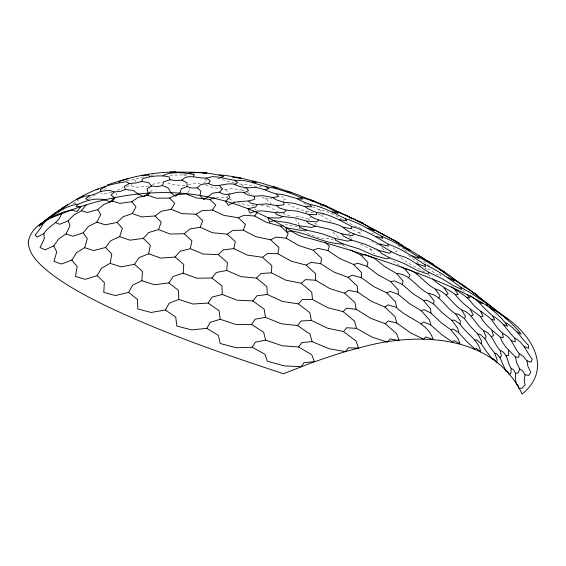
<?xml version="1.0" encoding="UTF-8"?>
<svg xmlns="http://www.w3.org/2000/svg" width="566" height="566" viewBox="0 0 566 566"><rect width="100%" height="100%" fill="white"/><g stroke="black" fill="none" stroke-linecap="round" stroke-linejoin="round"><path stroke-width="0.42" stroke-dasharray="2.83 2.12" d="M298.07 224.426L299.06 222.983L295.494 219.608M150.464 192.001L152.176 190.098L150.478 188.174M187.318 192.652L190.317 189.631L189.058 188.443M216.297 197.194L226.598 197.647L227.865 196.494M260.926 205.111L267.76 206.222L271.128 203.399L265.475 198.447L259.539 196.791M295.884 216.488L298.402 216.269L308.307 218.957L311.236 216.658M73.12 203.887L78.426 200.003M104.632 189.412L105.969 188.4M348.472 234.119L349.767 233.171M126.444 186.617L130.378 185.542L131.772 184.566M88.742 198.666L92.293 196.19L96.121 194.555M117.296 190.417L123.296 187.48M203.343 183.292L207.17 181.205L204.602 179.203M205.684 184.919L211.889 187.332L225.233 189.638L231.855 188.662L241.958 190.006L245.368 188.393M152.537 184.657L155.544 183.384L162.4 182.528M283.248 200.102L285.413 199.218L281.535 196.204M317.809 214.026L321.035 215.137L323.455 214.309M126.487 180.908L134.595 179.493L141.465 177.257L145.717 176.557M150.818 175.594L153.344 174.788M352.639 229.888L358.766 232.562L361.709 231.735L360.535 230.673M188.436 184.764L192.666 183.589L200.102 183.681M284.818 225.105L286.453 224.645L296.57 226.584L300.192 228.813M169.892 175.991L174.186 175.113L183.405 174.894L187.919 173.72M111.714 192.412L104.993 193.897L100.783 193.084M395.577 251.842L396.957 251.537L393.299 247.809M254.382 205.21L251.254 205.861L238.045 202.883M217.118 178.318L221.299 178.269M261.832 186.193C254.169 187.233 246.535 184.099 238.81 183.971M148.773 186.256L137.191 187.176L130.378 185.542M265.475 198.447L271.807 198.263M371.912 233.128L373.468 233.185M185.061 185.422L173.224 184.785L165.796 182.464M287.641 203.873C295.657 208.705 304.734 211.132 313.776 212.639M360.599 244.095L369.945 249.04L374.925 249.613M312.425 206.866L318.891 209.583L324.863 210.899L334.329 214.726M234.522 183.016L228.515 181.686L219.75 178.58M74.556 203.045L76.085 203.392M183.405 174.894L188.513 176.217M333.615 240.041L327.254 238.123L322.004 238.965L308.152 233.723L304.529 231.487M361.278 228.423L356.439 226.959L347.071 222.197M282.724 213.552L291.702 216.516M306.765 204.496L309.192 205.515M319.946 205.359L322.309 206.413M241.958 190.006L244.257 191.082M247.321 192.511L251.92 194.654M376.496 250.349L378.859 251.46M226.598 197.647L228.876 198.73M229.633 199.09L234.947 201.609M303.716 202.975L305.958 204.156M267.76 206.222L278.642 212.2M371.423 241.18L379.715 245.885M349.088 218.044L351.253 219.304M335.808 215.632L340.987 218.801M397.813 245.432L404.329 249.457M424.528 271.807C415.868 266.791 406.409 263.119 398.98 256.051M321.035 215.137L331.131 221.476M399.49 265.454L391.064 259.78M308.307 218.957L309.744 219.863M314.76 223.018L319.068 225.728M418.621 263.218L407.173 254.488M342.359 244.894L347.227 248.304M429.912 266.119L422.236 260.41M358.766 232.562L362.898 235.527M349.243 236.546L352.675 239.001M241.385 184.544L243.38 186.051M462.641 290.287L464.693 291.936M318.891 209.583L323.589 213.474M225.233 189.638L230.397 194.188M305.378 211.344L307.331 213.113M254.424 208.804L255.698 209.986M404.902 249.995L407.195 252.132M428.455 274.821L430.259 276.533M332.971 232.053L338.871 237.911M381.675 247.59L385.29 251.438M369.945 249.04L374.437 253.844M439.273 273.633L440.942 275.5L437.879 275.048L430.103 269.925L425.094 267.683L426.686 269.572M134.595 179.493L135.939 181.636M115.938 193.112L117.226 195.284"/><path stroke-width="0.85" d="M97.154 275.663L104.356 282.498L103.762 292.339L115.436 295.551L128.595 292.381L137.488 299.4L137.807 308.923L151.122 312.46L165.378 310.005L175.729 317.08L176.84 326.016L191.584 329.907L206.767 328.365L210.262 322.323L220.216 319.302L235.711 324.417L251.573 324.474L255.181 319.16L265.454 317.363L281.422 323.787L297.582 325.549L301.119 320.993L311.385 320.455L327.481 328.167L343.442 331.577L346.647 327.749L356.495 328.372L372.322 337.258L387.519 342.133L390.108 338.928L399.108 340.562L396.632 333.721L385.312 323.759L370.886 318.41L356.163 309.277L354.96 302.541L344.553 293.195L329.766 288.561L315.609 280.227L315.616 273.711L306.178 265.093L291.249 261.188L277.814 253.745L267.456 253.547L262.447 257.311L247.215 255.047L233.836 248.63L223.386 249.811L218.243 254.601L203.236 254.035L190.296 248.693L180.137 251.233L175.106 257.021L160.808 258.11L148.681 253.78L139.158 257.587L134.439 264.294L121.23 266.848L110.179 263.36L101.498 268.213L97.154 275.663L85.261 279.328L75.497 276.427L77.139 266.586L71.882 260.084L76.552 252.691L84.603 247.66L87.348 238.718L83.145 232.838L72.781 236.241L66.045 233.949L58.765 238.887L53.735 245.92L45.047 249.832L40.044 247.526L44.29 238.788L43.893 233.517C48.655 225.714 59.373 222.7 61.644 213.304M409.664 269.869C420.97 274.496 427.188 287.337 439.273 290.33C449.609 295.233 454.328 307.819 465.337 311.449C474.258 316.366 477.067 328.33 486.668 332.108C493.092 336.706 494.818 344.85 500.167 350.446C507.886 353.057 507.122 362.643 511.204 368.416L513.44 369.577L515.612 373.277L515.485 378.93L516.326 384.201L518.145 385.241L518.972 388.403L522.036 388.212L525.078 385.085L524.222 379.8L525.022 374.812L522.56 370.794L519.645 368.947L516.723 362.827L515.414 356.962C509.683 350.771 503.16 345.897 500.358 337.294C493.113 330.82 485.062 325.231 480.244 316.352C471.535 309.673 462.118 303.907 455.51 294.752C448.081 289.07 439.174 285.837 432.672 278.812M356.495 328.372L354.599 321.155L343.081 311.64L327.672 307.656L312.503 299.527L311.753 292.219L301.246 283.262L285.823 280.149L271.461 272.833L271.829 265.588L262.447 257.311M511.204 368.416L510.9 373.312L509.287 374.777L507.384 371.367L505.87 370.921L499.983 357.599L496.736 353.771L494.726 353.226L489.59 346.477L484.864 338.659L480.343 334.541L477.817 333.968L470.778 326.801L464.311 318.559L458.587 314.3L455.531 313.776C445.654 308.13 440.348 294.582 428.271 293.358C416.88 288.129 409.947 273.64 396.533 273.484L384.731 266.565L374.381 258.322L366.393 255.089M128.595 292.381L132.635 285.158L141.847 280.715L142.455 271.397L134.439 264.294M385.312 323.759L388.12 320.957L396.787 323.002L410.668 332.893L423.686 339.225L425.674 336.89L433.139 339.55C428.101 322.408 407.753 319.21 396.483 307.402L395.57 301.911L386.72 292.841L373.73 286.601L361.306 277.616L361.653 272.692L353.517 264.464L339.968 258.669L327.891 250.547L318.142 248.375L313.154 250.207L298.749 245.573L286.262 238.201L275.989 237.104L270.598 239.8L255.768 236.638L243.253 230.199L232.775 230.412L227.15 234.161L212.363 232.711L200.194 227.299L189.865 228.926L184.226 233.751L169.977 233.999L158.537 229.584L148.709 232.541L143.269 238.371L130.024 240.175L119.645 236.638L110.632 240.769L105.566 247.484L93.652 250.561L84.603 247.66M141.847 280.715L154.61 284.755L168.887 282.915L173.246 276.463L183.136 273.166L183.766 264.485L175.106 257.021M311.385 320.455L309.906 312.807L298.395 303.85L282.554 301.452L267.329 294.476L266.876 286.573L256.497 278.09L240.967 276.64L226.782 270.449L227.362 262.475L218.243 254.601M57.385 212.024L61.531 208.713L76.941 199.083C92.208 190.218 108.814 183.964 126.239 181.721L129.373 183.483L135.84 183.002L141.642 181.445L148.582 182.627L151.532 186.002L157.327 186.631L162.492 185.542L168.456 188.131L170.699 192.702L175.46 196.204L179.861 193.155L181.396 188.711L187.162 186.554L191.867 188.061L197.244 187.785L201.036 184.452L208.564 183.497C216.983 188.697 225.657 182.082 234.515 184.318C240.451 187.488 247.3 188.294 253.908 187.41C262.136 187.785 268.991 192.1 276.788 194.074C285.809 193.996 293.811 198.956 302.746 199.105C294.362 193.593 284.012 191.244 274.51 188.11C263.119 187.035 252.846 181.552 241.512 180.313C231.204 181.431 221.738 176.153 211.479 176.769C202.883 180.54 194.032 174.767 185.287 177.441L181.863 180.165L175.729 180.632L169.984 179.726L163.659 181.82L162.492 185.542M494.726 353.226L497.097 359.735L496.814 362.438L493.736 358.894L492.42 359.049L486.993 352.278L481.27 343.767L481.517 340.93L477.817 333.968M386.72 292.841L390.172 291.384L398.33 294.419L409.742 303.822L421.231 310.699L423.962 309.616L430.959 313.055L441.084 322.634L450.861 329.801L452.864 328.924L458.594 332.511L467.198 342.02L475.079 349.151L476.374 348.345L480.753 351.868C478.553 339.826 466.342 333.756 460.066 324.042L460.384 321.049L455.531 313.776M451.442 286.87C458.793 292.226 467.389 296.138 472.617 304.055C477.952 310.338 485.409 313.684 491.267 319.323C495.547 325.386 499.778 332.15 506.528 335.695C512.846 340.159 514.048 348.14 519.255 353.587L518.76 357.337L515.414 356.962M396.787 323.002L395.054 316.705L384.965 307.069L371.275 301.254L357.705 292.098L357.273 286.177L348.019 277.283L333.855 272.034L320.745 263.706L321.516 258.238L313.154 250.207M458.594 332.511L457.894 328.499L451.831 320.306L442.605 313.048L433.613 304.006L434.087 300.815L428.271 293.358M110.179 263.36L111.806 254.07L105.566 247.484M277.814 253.745L278.967 247.561L270.598 239.8M148.681 253.78L150.323 245.17L143.269 238.371M190.296 248.693L191.916 240.861L184.226 233.751M233.836 248.63L235.286 241.611L227.15 234.161M430.959 313.055L430.521 308.845L423.552 300.518L412.656 293.414L402.369 284.443L403.098 280.998L396.533 273.484M398.33 294.419L398.245 289.905L390.575 281.571L378.237 274.956L366.902 266.289L367.971 262.483L360.882 255.033L350.205 249.889M119.645 236.638L122.362 228.381L117.141 222.424L105.219 224.808L96.906 222.127L88.558 226.386L83.145 232.838M519.645 368.947L518.336 372.874L515.612 373.277M327.891 250.547L329.377 246.252L325.691 242.609M158.537 229.584L161.204 222.127L155.126 215.957L141.924 216.948L132.267 213.559L122.949 216.792L117.141 222.424M200.194 227.299L202.706 220.698L195.956 214.245L181.898 213.601L171.201 209.307L161.19 211.288L155.126 215.957M286.262 238.201L288.144 233.277L280.743 226.237L266.374 222.297L254.7 216.007L244.293 215.229L238.293 217.747L223.846 215.37L212.469 210.057L202.09 210.637L195.956 214.245M243.253 230.199L245.488 224.497L238.293 217.747M141.642 181.445L142.816 178.7C151.157 176.054 160.475 174.894 169.05 176.889L169.984 179.726M66.045 233.949L70.05 225.728L68.21 220.768L73.969 214.896L81.483 210.743L86.089 204.871M193.353 176.535L194.336 174.54C184.283 172.694 172.453 171.059 162.966 175.58M96.906 222.127L100.776 214.556L97.642 209.661L87.355 212.476L81.483 210.743M283.729 202.232L283.969 204.779L276.703 205.649L266.515 203.909L257.021 204.496L255.74 206.986L247.95 208.762L250.165 213.219C260.884 207.496 273.067 214.578 284.422 212.264L286 210.071L296.98 211.111L308.42 214.373L316.606 214.733L316.571 212.441L308.647 209.201L304.897 206.548L293.535 203.201L283.729 202.232L276.42 199.897L272.784 197.499L262.539 195.645L254.148 196.275L247.618 194.874L244.073 192.723C235.711 190.042 227.157 198.121 219.58 192.164L212.448 193.239L207.941 196.904L203.703 199.458L199.911 195.461L200.873 191.025L197.244 187.785M308.42 214.373C317.866 222.884 332.284 220.811 343.017 227.249C349.187 233.652 358.561 235.131 366.634 237.925C379.864 242.786 389.825 253.271 403.834 256.681C413.237 260.445 420.34 267.293 428.908 272.387L427.988 274.057L417.63 270.562L403.983 263.409L389.564 257.863L381.251 253.172L379.093 250.497L365.728 244.455L351.486 240.083L343.64 236.22L341.836 233.843L329.136 229.138L315.552 226.174L308.371 223.23L306.899 221.143L295.254 217.917L282.816 216.523L276.484 214.549L275.309 212.731M132.267 213.559L136.01 206.753L131.758 201.737L119.921 203.385L112.365 201.128L103.762 204.468L97.642 209.661M165.378 310.005L169.135 303.27L178.757 299.442L192.992 304.02L208.147 303.058L219.063 310.741L220.216 319.302M47.99 219.247L43.448 223.266L40.964 227.61L35.149 235.145L37.215 237.147L43.893 233.517M208.564 183.497L210.248 180.611L206.01 178.17M171.201 209.307L174.745 203.343L169.567 198.079L156.563 198.227L147.62 195.178L138.161 197.407L131.758 201.737M438.728 297.964L440.058 295.806L435.247 289.226M408.567 277.623L410.06 275.232L404.457 268.574L401.612 266.791M252.167 347.298L255.407 342.161L265.61 340.109L282.193 345.755L298.622 346.979L311.788 354.79L314.448 361.709L304.069 362.636L301.077 366.697L284.415 365.905L267.35 361.25L264.909 354.189L252.167 347.298L236.185 347.757L220.209 343.498L218.391 335.39L206.767 328.365M212.469 210.057L215.717 204.998L209.83 199.444L196.091 197.888L186.122 193.855L176.083 194.761L169.567 198.079M464.311 318.559L465.585 316.592L461.778 310.225M208.147 303.058L212.137 297.072L222.268 294.454L237.161 300.213L252.889 300.921L264.202 309.248L265.454 317.363M254.7 216.007L257.12 212.462M298.622 346.979L301.834 342.494L312.149 341.652L329.03 348.713L345.472 351.635L348.437 347.793L358.504 348.132L355.979 340.895L343.442 331.577M484.864 338.659L486.166 336.862L483.562 330.848M252.889 300.921L256.964 295.792L267.329 294.476M391.12 251.651L389.762 253.313L379.093 250.497M183.136 273.166L196.763 278.231L211.882 277.984L216.453 272.437L226.782 270.449M112.365 201.128L115.606 197.237M219.58 192.164L222.41 188.811L219.537 185.782M499.983 357.599L501.398 355.964L500.167 350.446M318.658 219.976L316.96 221.914L306.899 221.143M77.952 204.326L76.063 206.441L80.839 206.618L77.167 211.451L71.203 209.958L63.328 212.066L50.516 217.464C58.659 211.507 67.573 205.21 77.952 204.326C88.091 199.805 99.517 196.416 110.101 202.041L114.332 197.711L111.035 194.902L114.205 191.966L120.664 191.294L125.44 189.461L133.222 190.48L138.182 193.996L143.764 196.784L148.214 193.112L147.068 188.86L151.532 186.002M175.064 172.743L175.771 171.944C157.405 172.368 138.762 174.752 121.379 180.837M147.62 195.178L149.898 192.638M298.395 303.85L302.308 299.577L312.503 299.527M354.04 233.991L352.413 235.746L341.836 233.843M81.497 197.463L82.961 195.942M118.895 182.45L120.466 180.851L127.966 178.474M256.497 278.09L261.06 273.491L271.461 272.833M343.081 311.64L346.562 308.159L356.163 309.277M301.246 283.262L305.541 279.59L315.609 280.227M114.205 191.966L109.132 190.275L101.059 191.28L95.902 193.714L89.294 195.829L85.657 198.737L88.529 200.017M48.032 218.363L55.447 212.759L67.722 204.637M43.787 221.568L55.447 212.759M421.316 323.745L423.651 321.976L430.839 325.004L442.209 335.044L452.651 342.09L454.165 340.569L459.995 343.838L458.241 338.864L450.861 329.801M344.553 293.195L348.331 290.372L357.705 292.098M65.239 206.272L61.178 209.208L63.286 208.939M51.294 216.651L52.624 215.681M384.965 307.069L388.085 304.876L396.483 307.402M43.448 223.266L38.941 226.273L39.981 224.553L47.424 218.674L52.836 215.441M416.76 273.887L418.196 272.982M306.178 265.093L310.826 262.299L320.745 263.706M129.373 183.483L124.329 186.37L125.44 189.461M446.121 294.921L448.208 293.768L444.225 288.044M105.92 186.547L100.345 189.525L101.059 191.28M234.515 184.318L237.854 182.57L234.331 180.264M348.019 277.283L352.137 275.253L361.306 277.616M244.073 192.723L248.531 190.579L246.295 187.799M471.131 316.033L473.254 315.064L470.325 309.574M76.912 199.444L84.652 196.183L89.294 195.829M68.21 220.768L59.706 224.285L55.694 222.664M282.816 216.523L279.172 218.016L267.937 217.74L269.586 222.261L273.527 220.634L287.655 222.636L299.605 225.876L311.838 227.419L315.552 226.174M221.051 177.307L223.676 176.295C212.547 173.359 200.597 171.753 189.101 173.154M71.882 260.084L61.468 264.011L53.912 261.407L56.749 251.912L53.735 245.92M228.664 194.591L229.831 197.725L225.473 201.135L228.402 205.43C236.22 199.239 246.387 203.109 254.771 199.112L254.148 196.275M491.33 336.537L493.573 335.751L491.882 330.636M107.349 184.919L122.199 180.066M209.83 199.444L214.684 197.753M389.564 257.863L386.359 258.86L373.411 255.216L359.41 249.033L343.208 243.953L335.617 240.288L335.086 238.47L321.927 233.687L306.531 230.072L299.732 227.369L299.605 225.876M351.486 240.083L347.913 241.158L335.086 238.47M280.743 226.237L283.191 225.558M353.517 264.464L357.945 263.31L366.902 266.289M506.28 355.816L508.728 355.215L508.459 350.623M96.022 189.546L98.251 189.15M390.575 281.571L394.382 280.906L402.369 284.443M272.784 197.499L278.543 196.6L276.788 194.074M264.35 189.384L268.999 188.789L266.041 186.631M423.552 300.518L426.722 300.164L433.613 304.006M455.51 294.752L458.227 294.532L454.866 289.594M451.831 320.306L454.371 320.123L460.066 324.042M474.931 340.074L476.848 339.947L481.27 343.767M142.038 175.51L148.596 175.12L149.728 176.542M360.882 255.033L365.594 254.764M306.531 230.072L300.588 230.312L285.943 227.681L287.16 232.223L291.016 230.815C308.795 233.581 325.025 244.109 343.208 243.953M480.244 316.352L483.081 316.323L480.817 311.625M204.651 172.927L206.944 172.913L193.041 172.206L169.977 172.014M252.28 182.344L256.193 182.344C244.279 178.361 231.735 175.976 219.212 174.859M304.897 206.548L311.576 206.823L310.126 204.496L301.827 201.227L297.178 198.624M500.358 337.294L503.407 337.456L502.438 333.162M273.951 187.488L277.043 187.94L260.643 182.853L252.358 180.894M525.022 374.812L528.729 375.414L530.851 372.364L527.859 366.181L527.017 360.867L523.055 356.127L519.255 353.587M343.017 227.249L351.712 228.692L351.698 226.577C340.513 220.606 329.504 214.012 316.571 212.441M232.442 177.165L241.038 178.29L237.479 177.455M339.466 219.594L346.661 220.881L345.331 218.709C333.954 213.092 322.825 206.682 310.126 204.496M201.878 172.722L205.904 173.444M466.533 297.221L469.716 297.843L467.24 294.299M311.887 200.972L313.974 201.383L296.662 194.287L272.586 186.271M404.457 268.574L408.206 269.324M286.127 191.556L290.952 192.525L287.592 191.089M257.021 204.496L251.092 203.244L248.807 201.263M332.044 211.755L338.128 213.177C326.554 205.925 313.331 200.937 300.178 197.074M491.267 319.323L494.67 320.137L492.837 316.139L484.602 308.477L478.73 302.053L472.299 297.03M379.496 243.868L388.29 246.182L388.113 244.158C376.524 237.189 365.098 229.754 351.698 226.577M511.579 340.732L515.286 341.758L514.805 338.178C507.398 330.841 502.53 320.972 492.837 316.139M375.506 236.192L382.807 238.3L381.413 236.199C369.768 229.605 358.313 222.48 345.331 218.709M527.017 360.867L531.106 362.134L532.146 359.127C526.38 351.981 523.699 342.43 514.805 338.178M286 210.071L279.18 207.878L276.703 205.649M321.608 204.602L326.964 206.42L308.986 198.977M416.859 263.671L425.342 266.621L424.825 264.598C413.123 256.851 401.591 248.693 388.113 244.158M367.971 228.303L374.183 230.489C362.297 222.594 349.059 216.545 335.78 211.238M412.013 255.782L419.038 258.492L417.439 256.398L404.011 247.689L391.771 240.904L381.413 236.199M478.73 302.053L482.197 303.397L481.249 302.166M503.761 324.665L507.546 326.214C502.65 317.844 493.559 311.272 486.35 304.664M524.562 346.597L528.75 348.38L528.503 345.38C521.01 337.753 515.385 328.273 505.905 322.776M323.908 204.984L363.28 223.492L357.769 221.002M404.011 247.689L409.996 250.42L393.703 240.125L371.89 228.586M428.908 272.387L441.268 278.239L454.088 286.028L461.891 289.375L460.908 287.259C449.362 278.96 438.02 270.258 424.825 264.598M448.067 277.729L454.484 280.807C443.341 271.192 430.471 263.339 417.439 256.398M181.863 180.165L186.95 182.705L187.162 186.554M360.386 222.035L399.03 243.111L393.703 240.125M426.212 260.31L433.4 264.626L407.612 248.502M517.232 332.037L521.194 334.181C513.454 324.021 502.863 315.835 492.745 307.946M463.738 286.354L465.662 287.401L450.727 276.229L428.575 261.343M491.592 308.866L495.137 310.791L493.623 309.135M439.28 269.275L444.72 272.345L442.124 270.343M418.974 255.86L422.01 257.601M345.713 215.002L349.399 217.146M460.908 287.259L471.153 293.273L488.331 304.593L472.992 292.41L452.545 278.635M470.247 295.693L471.655 296.527M405.879 247.745L407.322 248.651M396.158 241.597L403.777 246.415M422.71 258.054L424.811 259.405M251.573 324.474L263.678 332.277L265.61 340.109M381.887 233.751L384.031 235.223M504.525 317.229L507.907 319.564L485.932 302.272M297.582 325.549L309.998 334.124L312.149 341.652M472.992 292.41L477.598 295.601L461.615 284.005M430.415 263.013L433.174 265.037M435.24 266.558L436.619 267.569M168.887 282.915L178.453 290.379L178.757 299.442M211.882 277.984L221.943 285.95L222.268 294.454M474.655 293.464L492.116 307.48M421.231 310.699L429.46 319.832L430.839 325.004M28.314 241.661C28.378 254.679 39.471 264.032 48.591 271.786C65.741 285.314 85.176 295.579 104.689 305.223C162.336 332.886 222.898 353.856 283.58 373.744L312.411 362.445L337.661 353.948A426.997 390.788 -54.7 0 1 358.901 348.026C415.239 331.57 493.149 333.289 522.163 394.063C555.961 366.237 527.477 329.483 498.575 312.722C465.86 291.235 429.07 276.993 392.358 263.975C364.865 254.445 336.975 246.076 308.972 238.208C297.638 236.984 289.36 229.074 279.661 224.009C242.977 202.961 200.668 191.414 158.282 192.659C129.579 193.367 101.151 199.338 74.132 208.911C57.661 216.134 32.262 220.896 28.314 241.661"/></g></svg>
